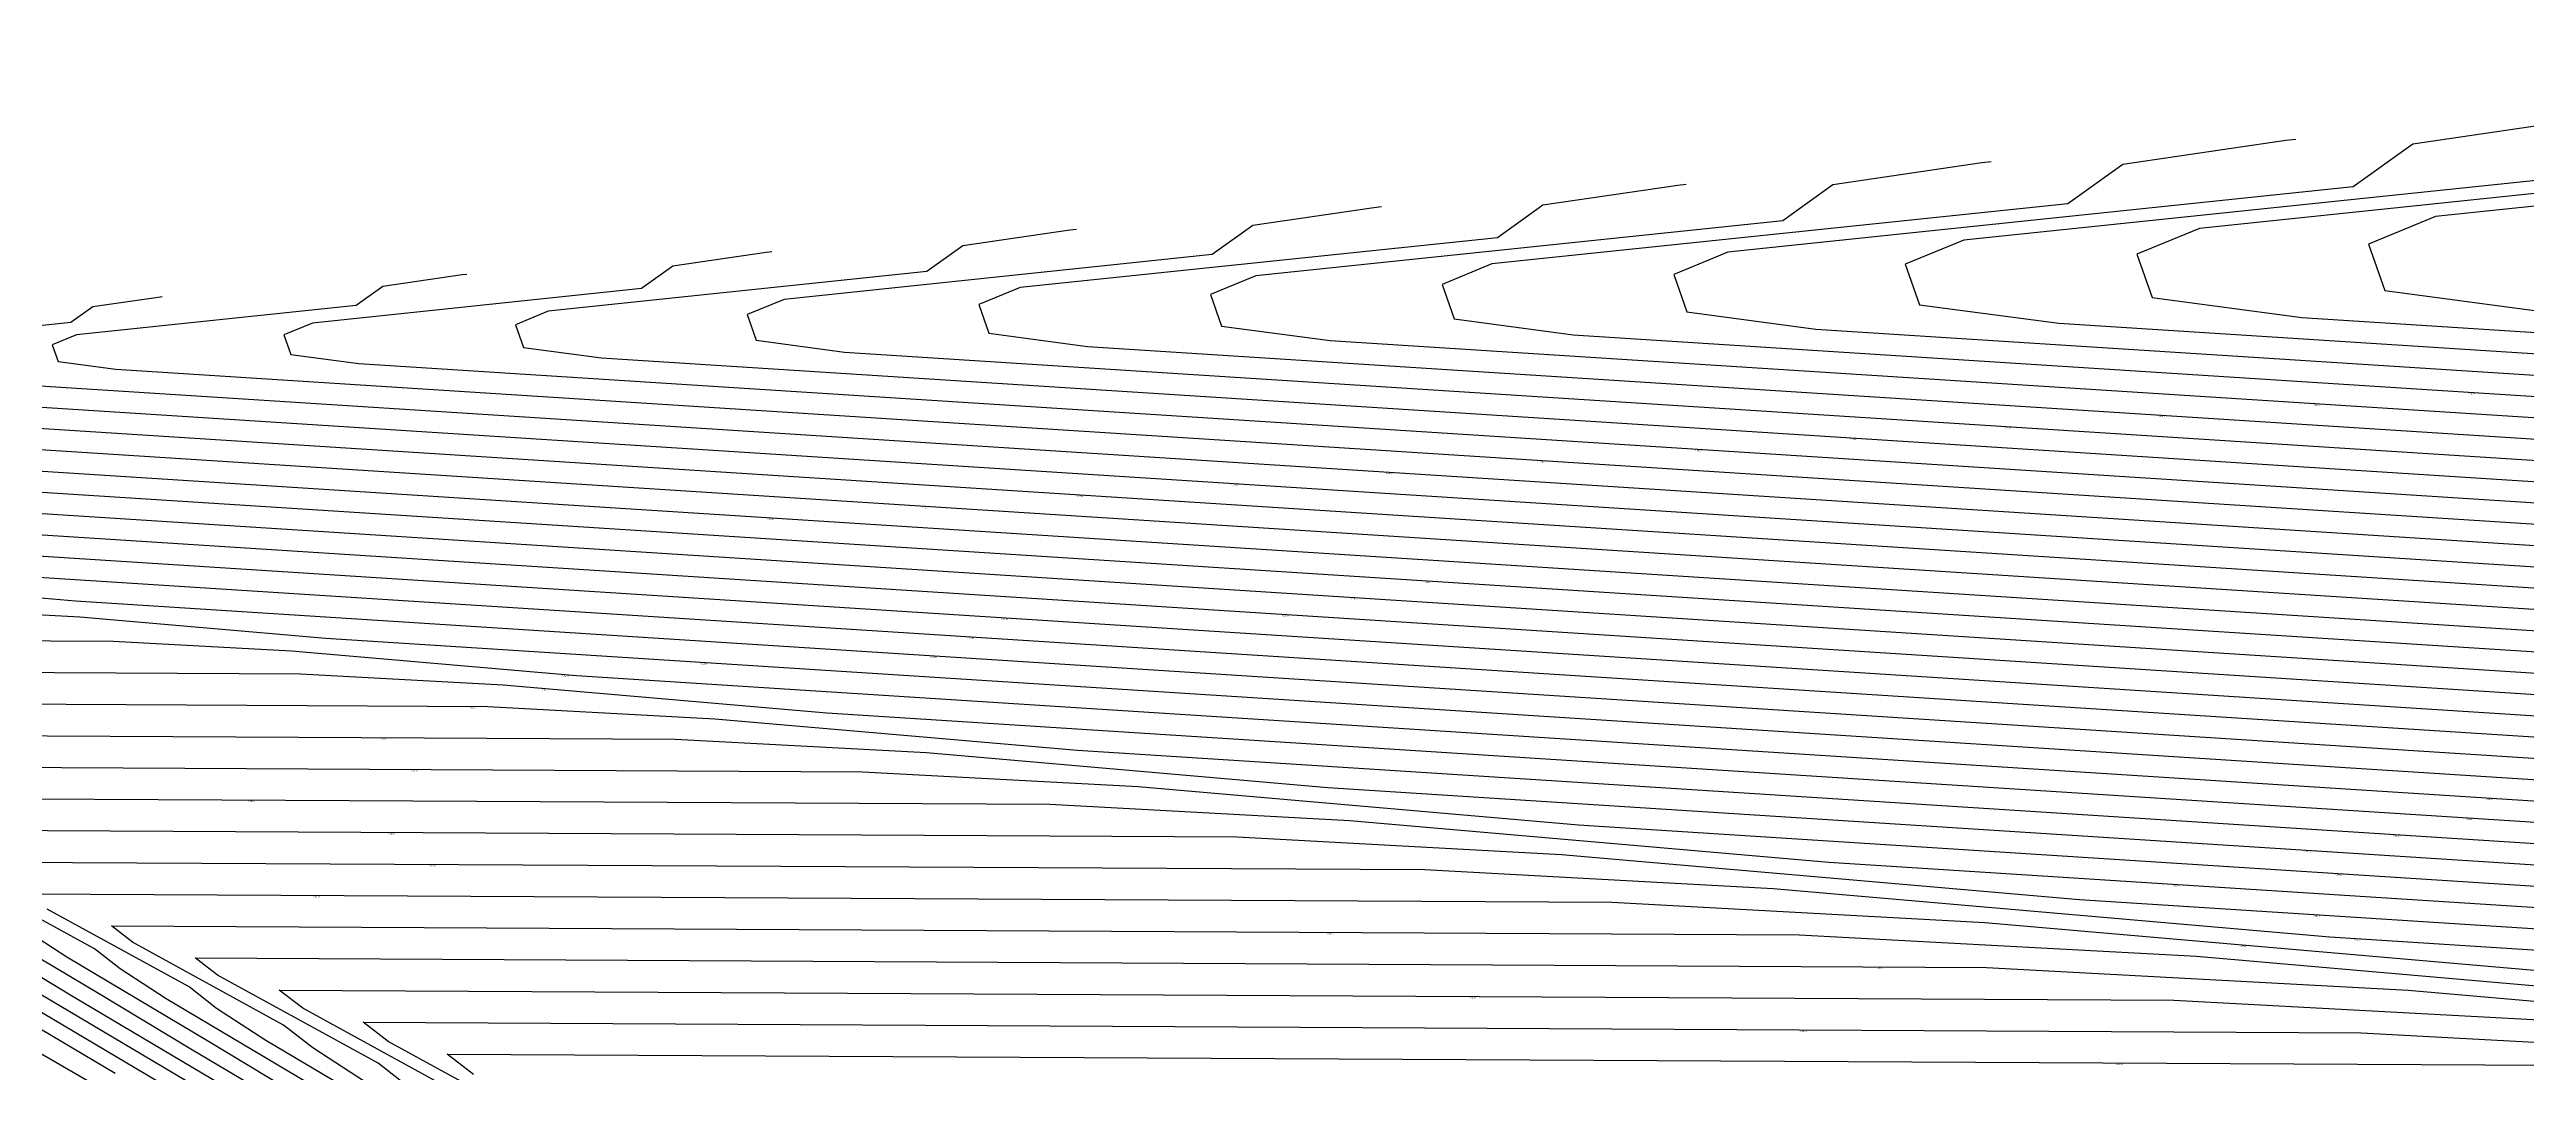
# Model space of a CAD drawing. Extents: x 1684434 to 1702565, y 997334 to 1000228.
# Drawn here: x 1700628 to 1701270, y 999904 to 1000169 of the extents above; entities that cross this region are included whole.
import ezdxf

# ---------------------------------------------------------------- set-up
doc = ezdxf.new("R2010")
doc.units = 0
doc.layers.add('Default', color=7, linetype='Continuous')

msp = doc.modelspace()

# ---------------------------------------------------------------- linework, layer by layer
at = {"layer": 'Default'}
for points in [[(1701526.54, 1000169.01), (1701523.01, 1000168.62), (1701466.27, 1000160.32), (1701447.16, 1000146.63), (1701246.55, 1000125.64), (1701229.19, 1000118.49), (1701233.37, 1000106.46), (1701274.83, 1000100.93), (1702020, 1000053.2)], [(1701447.49, 1000163.17), (1701444.18, 1000162.8), (1701391.07, 1000155.04), (1701373.17, 1000142.22), (1701185.37, 1000122.57), (1701169.12, 1000115.88), (1701173.03, 1000104.62), (1701211.84, 1000099.44), (1702009.01, 1000048.38)], [(1701368.44, 1000157.34), (1701365.35, 1000156.99), (1701315.86, 1000149.76), (1701299.19, 1000137.81), (1701124.19, 1000119.5), (1701109.04, 1000113.27), (1701112.69, 1000102.77), (1701148.86, 1000097.95), (1701998.01, 1000043.56)], [(1701289.39, 1000151.5), (1701286.53, 1000151.18), (1701240.66, 1000144.48), (1701225.2, 1000133.4), (1701063.01, 1000116.43), (1701048.97, 1000110.65), (1701052.35, 1000100.93), (1701085.87, 1000096.46), (1701987.02, 1000038.74)], [(1701210.33, 1000145.66), (1701207.7, 1000145.37), (1701165.45, 1000139.19), (1701151.22, 1000129), (1701001.82, 1000113.37), (1700988.9, 1000108.04), (1700992.01, 1000099.08), (1701022.89, 1000094.96), (1701976.02, 1000033.92)], [(1701131.28, 1000139.83), (1701128.87, 1000139.56), (1701090.25, 1000133.91), (1701077.23, 1000124.59), (1700940.64, 1000110.3), (1700928.83, 1000105.43), (1700931.67, 1000097.24), (1700959.9, 1000093.47), (1701965.02, 1000029.1)], [(1701052.23, 1000133.99), (1701050.05, 1000133.75), (1701015.04, 1000128.63), (1701003.25, 1000120.18), (1700879.46, 1000107.23), (1700868.75, 1000102.82), (1700871.33, 1000095.4), (1700896.91, 1000091.98), (1701954.03, 1000024.28)], [(1700894.12, 1000122.32), (1700892.39, 1000122.12), (1700864.63, 1000118.07), (1700855.28, 1000111.36), (1700757.1, 1000101.09), (1700748.61, 1000097.59), (1700750.65, 1000091.71), (1700770.94, 1000089), (1701932.04, 1000014.63)], [(1700973.18, 1000128.15), (1700971.22, 1000127.94), (1700939.84, 1000123.35), (1700929.26, 1000115.77), (1700818.28, 1000104.16), (1700808.68, 1000100.21), (1700810.99, 1000093.55), (1700833.93, 1000090.49), (1701943.03, 1000019.46)], [(1700815.07, 1000116.48), (1700813.57, 1000116.31), (1700789.42, 1000112.78), (1700781.29, 1000106.96), (1700695.92, 1000098.02), (1700688.53, 1000094.98), (1700690.31, 1000089.86), (1700707.96, 1000087.51), (1701921.04, 1000009.81)], [(1700736.02, 1000110.64), (1700734.74, 1000110.5), (1700714.22, 1000107.5), (1700707.3, 1000102.55), (1700634.74, 1000094.95), (1700628.46, 1000092.37), (1700629.97, 1000088.02), (1700644.97, 1000086.02), (1701910.04, 1000004.99)], [(1700656.97, 1000104.81), (1700655.91, 1000104.69), (1700639.01, 1000102.22), (1700633.32, 1000098.14), (1700573.56, 1000091.89), (1700568.39, 1000089.76), (1700569.63, 1000086.17), (1700581.98, 1000084.53), (1701899.05, 1000000.17)], [(1700577.91, 1000098.97), (1700577.09, 1000098.88), (1700563.81, 1000096.94), (1700559.33, 1000093.73), (1700512.38, 1000088.82), (1700508.32, 1000087.14), (1700509.29, 1000084.33), (1700519, 1000083.03), (1701888.05, 999995.35)], [(1700498.86, 1000093.13), (1700498.26, 1000093.07), (1700488.6, 1000091.65), (1700485.35, 1000089.32), (1700451.2, 1000085.75), (1700448.24, 1000084.53), (1700448.96, 1000082.48), (1700456.01, 1000081.54), (1701877.06, 999990.53)], [(1700419.81, 1000087.3), (1700419.43, 1000087.25), (1700413.4, 1000086.37), (1700411.36, 1000084.91), (1700390.02, 1000082.68), (1700388.17, 1000081.92), (1700388.62, 1000080.64), (1700393.03, 1000080.05), (1701866.06, 999985.71)], [(1700340.76, 1000081.46), (1700340.61, 1000081.44), (1700338.19, 1000081.09), (1700337.38, 1000080.51), (1700328.84, 1000079.61), (1700328.1, 1000079.31), (1700328.28, 1000078.8), (1700330.04, 1000078.56), (1701855.07, 999980.89)], [(1700309.66, 1000074.34), (1701844.07, 999976.07)], [(1700374.63, 1000064.65), (1701833.07, 999971.24)], [(1700439.59, 1000054.97), (1701822.08, 999966.42)], [(1700504.56, 1000045.28), (1701811.08, 999961.6)], [(1700569.52, 1000035.6), (1701800.09, 999956.78)], [(1700580.75, 1000030.58), (1700634.49, 1000025.91), (1701789.09, 999951.96)], [(1700595.71, 1000023.94), (1700635.64, 1000021.78), (1700699.45, 1000016.22), (1701778.09, 999947.14)], [(1700447.75, 1000016.52), (1700644.29, 1000015.47), (1700690.53, 1000012.97), (1700764.42, 1000006.54), (1701767.1, 999942.32)], [(1700469.53, 1000008.19), (1700692.87, 1000007.01), (1700745.41, 1000004.16), (1700829.38, 999996.85), (1701756.1, 999937.5)], [(1700491.32, 999999.87), (1700741.46, 999998.54), (1700800.3, 999995.35), (1700894.35, 999987.17), (1701745.11, 999932.68)], [(1700513.1, 999991.54), (1700790.04, 999990.07), (1700855.19, 999986.54), (1700959.31, 999977.48), (1701734.11, 999927.85)], [(1700534.88, 999983.22), (1700838.62, 999981.6), (1700910.08, 999977.73), (1701024.28, 999967.79), (1701723.12, 999923.03)], [(1700556.66, 999974.89), (1700887.2, 999973.14), (1700964.97, 999968.92), (1701089.24, 999958.11), (1701712.12, 999918.21)], [(1700644.8, 999903.25), (1700542.34, 999964.06)], [(1700578.44, 999966.57), (1700935.79, 999964.67), (1701019.86, 999960.11), (1701154.21, 999948.42), (1701701.12, 999913.39)], [(1700600.22, 999958.24), (1700984.37, 999956.2), (1701074.74, 999951.3), (1701219.17, 999938.73), (1701690.13, 999908.57)], [(1700687.61, 999882.33), (1700572.86, 999950.44)], [(1700697.58, 999899.16), (1700658.04, 999922.66), (1700646.08, 999930.43), (1700639.43, 999935.64), (1700605.02, 999954.52)], [(1700622, 999949.92), (1701032.95, 999947.73), (1701129.63, 999942.49), (1701284.14, 999929.05), (1701679.13, 999903.75)], [(1700775.12, 999843.87), (1700664.42, 999909.58), (1700640.43, 999924.05), (1700606.41, 999944.27)], [(1700726.16, 999886.71), (1700683.86, 999911.85), (1700671.07, 999920.16), (1700663.95, 999925.74), (1700627.13, 999945.94)], [(1700730.42, 999861.41), (1700603.38, 999936.82)], [(1700764.61, 999845.61), (1700633.9, 999923.2), (1700611.86, 999936.5)], [(1700694.94, 999895.95), (1700669.01, 999911.61), (1700632.22, 999933.47), (1700621.1, 999940.69)], [(1700709.67, 999901.04), (1700696.05, 999909.9), (1700688.46, 999915.84), (1700649.25, 999937.36), (1700643.79, 999941.59), (1701081.54, 999939.27), (1701184.52, 999933.68), (1701349.1, 999919.36)], [(1700721.03, 999899.63), (1700712.98, 999905.94), (1700671.36, 999928.77), (1700665.57, 999933.27), (1701130.12, 999930.8), (1701239.41, 999924.87), (1701414.07, 999909.68)], [(1700737.5, 999896.04), (1700693.48, 999920.19), (1700687.35, 999924.94), (1701178.7, 999922.33), (1701294.3, 999916.06)], [(1700762.02, 999886.13), (1700715.6, 999911.6), (1700709.13, 999916.62), (1701227.29, 999913.86), (1701349.19, 999907.25)], [(1700627.15, 999779.85), (1700638.47, 999784.84), (1700652.34, 999791.46), (1700659.5, 999792.66), (1700691.32, 999792.92), (1700716.18, 999795.98), (1700722.09, 999796.96), (1700740.18, 999797.88), (1700731.21, 999810.01), (1700730.59, 999826.45), (1700730.45, 999827.78), (1700724.47, 999838.03), (1700721.44, 999841.85), (1700718.16, 999847.36), (1700716.34, 999855.01), (1700664.78, 999885.64), (1700623.57, 999909.48)], [(1700737.71, 999903.02), (1700730.91, 999908.29), (1701275.87, 999905.4)]]:
    msp.add_lwpolyline(points, dxfattribs=at)

# ---------------------------------------------------------------- texts
for s, rotation, p in [(' 711.0', 356.33535, (1701254.7, 1000079.62)), (' 714.0', 356.33535, (1701134.43, 1000070.74)), (' 713.0', 356.33535, (1701174.52, 1000073.7)), (' 712.0', 356.33535, (1701214.61, 1000076.66)), (' 716.0', 356.33535, (1701054.25, 1000064.83)), (' 715.0', 356.33535, (1701094.34, 1000067.79)), (' 718.0', 356.33535, (1700974.07, 1000058.91)), (' 717.0', 356.33535, (1701014.16, 1000061.87)), (' 720.0', 356.33535, (1700893.89, 1000053)), (' 719.0', 356.33535, (1700933.98, 1000055.95)), (' 722.0', 356.33535, (1700813.71, 1000047.08)), (' 721.0', 356.33535, (1700853.8, 1000050.04)), (' 724.0', 356.33535, (1700965.06, 1000026.34)), (' 723.0', 356.33535, (1700984.08, 1000030.64)), (' 726.0', 356.33535, (1700874.25, 1000021.1)), (' 725.0', 356.33535, (1700947.14, 1000021.96)), (' 727.0', 356.33535, (1700865.58, 1000016.13)), (' 730.0', 355.0281, (1700760.41, 1000006.38)), (' 729.0', 356.33535, (1700796.27, 1000009.52)), (' 728.0', 356.33535, (1700855.89, 1000011.23)), (' 731.0', 355.0281, (1700755.25, 1000002.8)), (' 732.0', 359.69536, (1700736.42, 999998.07)), (' 733.0', 359.69536, (1700713.32, 999989.98)), (' 734.0', 359.69536, (1700721.27, 999981.73)), (' 730.0', 356.33535, (1701259.39, 999974.33)), (' 735.0', 359.69536, (1700679.02, 999973.74)), (' 731.0', 356.33535, (1701254.11, 999969.15)), (' 736.0', 359.69536, (1700715.34, 999965.34)), (' 732.0', 356.33535, (1701235.25, 999964.83)), (' 737.0', 359.69536, (1700725.91, 999957.08)), (' 733.0', 356.33535, (1701212.28, 999960.78)), (' 734.0', 356.33535, (1701220.3, 999954.74)), (' 738.0', 359.69536, (1700695.93, 999949.03)), (' 735.0', 356.33535, (1701178.22, 999951.91)), (' 736.0', 356.33535, (1701214.55, 999944.05)), (' 739.0', 359.69536, (1700958.92, 999939.42)), (' 738.0', 355.0281, (1701195.49, 999936.26)), (' 737.0', 356.33535, (1701225.18, 999937.85)), (' 740.0', 359.69536, (1701101.56, 999930.45)), (' 741.0', 359.69536, (1700995.62, 999922.8)), (' 742.0', 359.69536, (1701081.59, 999914.14)), (' 743.0', 359.69536, (1701163.43, 999905.49))]:
    msp.add_text(s, height=0.5, rotation=rotation, dxfattribs=at).set_placement(p)

doc.saveas('drawing.dxf')
